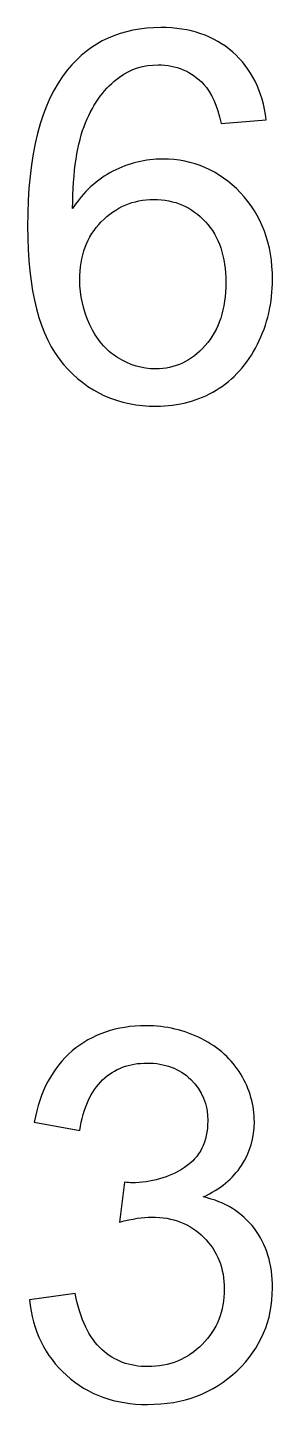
# Model space of a CAD drawing. Header units: millimetres. Extents: x -489 to 489, y -241 to 468.
# Drawn here: x -320.15 to -314.14, y -236.63 to -202.88 of the extents above; entities that cross this region are included whole.
import ezdxf

# ---------------------------------------------------------------- set-up
doc = ezdxf.new("R2010")
doc.units = ezdxf.units.MM
doc.header["$MEASUREMENT"] = 0
doc.layers.add('Layer 1', color=7, linetype='Continuous')

msp = doc.modelspace()

# ---------------------------------------------------------------- linework, layer by layer
at = {"layer": 'Layer 1', "color": 250}
for points, knots in [([(-314.2939, -205.1394), (-314.2939, -205.1394), (-315.3988, -205.2283), (-315.3988, -205.2283), (-315.3988, -205.2283), (-315.4983, -204.7901), (-315.6401, -204.4705), (-315.8242, -204.2716), (-315.8242, -204.2716), (-316.1269, -203.9519), (-316.5016, -203.7932), (-316.9461, -203.7932), (-316.9461, -203.7932), (-317.3038, -203.7932), (-317.6213, -203.8927), (-317.8943, -204.0916), (-317.8943, -204.0916), (-318.2457, -204.3478), (-318.5209, -204.7203), (-318.7262, -205.2114), (-318.7262, -205.2114), (-318.9294, -205.7045), (-319.0352, -206.4052), (-319.0437, -207.3132), (-319.0437, -207.3132), (-318.7749, -206.9047), (-318.4447, -206.5999), (-318.0552, -206.403), (-318.0552, -206.403), (-317.6657, -206.2041), (-317.2593, -206.1046), (-316.8318, -206.1046), (-316.8318, -206.1046), (-316.0867, -206.1046), (-315.4517, -206.3798), (-314.9268, -206.928), (-314.9268, -206.928), (-314.404, -207.4762), (-314.1415, -208.1832), (-314.1415, -209.0531), (-314.1415, -209.0531), (-314.1415, -209.6246), (-314.2643, -210.1538), (-314.5098, -210.6448), (-314.5098, -210.6448), (-314.7574, -211.1359), (-315.094, -211.5106), (-315.5258, -211.7709), (-315.5258, -211.7709), (-315.9555, -212.0313), (-316.4444, -212.1625), (-316.9905, -212.1625), (-316.9905, -212.1625), (-317.9197, -212.1625), (-318.6796, -211.8196), (-319.2681, -211.1359), (-319.2681, -211.1359), (-319.8544, -210.4522), (-320.1486, -209.324), (-320.1486, -207.7535), (-320.1486, -207.7535), (-320.1486, -205.9966), (-319.8226, -204.7182), (-319.1728, -203.9202), (-319.1728, -203.9202), (-318.6055, -203.2259), (-317.8414, -202.8788), (-316.8783, -202.8788), (-316.8783, -202.8788), (-316.1629, -202.8788), (-315.5745, -203.0799), (-315.1173, -203.4799), (-315.1173, -203.4799), (-314.6601, -203.88), (-314.3849, -204.4324), (-314.2939, -205.1394)], [0, 0, 0, 0, 0.05, 0.05, 0.05, 0.05, 0.1, 0.1, 0.1, 0.1, 0.15, 0.15, 0.15, 0.15, 0.2, 0.2, 0.2, 0.2, 0.25, 0.25, 0.25, 0.25, 0.3, 0.3, 0.3, 0.3, 0.35, 0.35, 0.35, 0.35, 0.4, 0.4, 0.4, 0.4, 0.45, 0.45, 0.45, 0.45, 0.5, 0.5, 0.5, 0.5, 0.55, 0.55, 0.55, 0.55, 0.6, 0.6, 0.6, 0.6, 0.65, 0.65, 0.65, 0.65, 0.7, 0.7, 0.7, 0.7, 0.75, 0.75, 0.75, 0.75, 0.8, 0.8, 0.8, 0.8, 0.85, 0.85, 0.85, 0.85, 0.9, 0.9, 0.9, 0.9, 1, 1, 1, 1]), ([(-318.8659, -209.0637), (-318.8659, -209.4489), (-318.7833, -209.8172), (-318.6204, -210.1686), (-318.6204, -210.1686), (-318.4574, -210.52), (-318.2288, -210.7867), (-317.9388, -210.9708), (-317.9388, -210.9708), (-317.6467, -211.155), (-317.3377, -211.2481), (-317.0096, -211.2481), (-317.0096, -211.2481), (-316.5333, -211.2481), (-316.1269, -211.0576), (-315.7904, -210.6766), (-315.7904, -210.6766), (-315.4538, -210.2956), (-315.2845, -209.7791), (-315.2845, -209.1251), (-315.2845, -209.1251), (-315.2845, -208.4964), (-315.4517, -208.0011), (-315.784, -207.6392), (-315.784, -207.6392), (-316.1163, -207.2772), (-316.5397, -207.0952), (-317.054, -207.0952), (-317.054, -207.0952), (-317.5578, -207.0952), (-317.9875, -207.2772), (-318.3388, -207.6392), (-318.3388, -207.6392), (-318.6902, -208.0011), (-318.8659, -208.4753), (-318.8659, -209.0637)], [0, 0, 0, 0, 0.1, 0.1, 0.1, 0.1, 0.2, 0.2, 0.2, 0.2, 0.3, 0.3, 0.3, 0.3, 0.4, 0.4, 0.4, 0.4, 0.5, 0.5, 0.5, 0.5, 0.6, 0.6, 0.6, 0.6, 0.7, 0.7, 0.7, 0.7, 0.8, 0.8, 0.8, 0.8, 1, 1, 1, 1]), ([(-320.0978, -234.0693), (-320.0978, -234.0693), (-318.9802, -233.9169), (-318.9802, -233.9169), (-318.9802, -233.9169), (-318.8511, -234.5519), (-318.6352, -235.0091), (-318.3283, -235.2885), (-318.3283, -235.2885), (-318.0213, -235.5679), (-317.6446, -235.7076), (-317.198, -235.7076), (-317.198, -235.7076), (-316.6688, -235.7076), (-316.2222, -235.5256), (-315.8623, -235.1615), (-315.8623, -235.1615), (-315.5025, -234.7974), (-315.3226, -234.3466), (-315.3226, -233.8089), (-315.3226, -233.8089), (-315.3226, -233.2967), (-315.4898, -232.8734), (-315.8264, -232.5389), (-315.8264, -232.5389), (-316.1608, -232.2066), (-316.5862, -232.0394), (-317.1048, -232.0394), (-317.1048, -232.0394), (-317.3165, -232.0394), (-317.579, -232.0817), (-317.8943, -232.1643), (-317.8943, -232.1643), (-317.8943, -232.1643), (-317.7695, -231.1864), (-317.7695, -231.1864), (-317.7695, -231.1864), (-317.6954, -231.1949), (-317.634, -231.1991), (-317.5895, -231.1991), (-317.5895, -231.1991), (-317.1112, -231.1991), (-316.6836, -231.0742), (-316.3005, -230.8266), (-316.3005, -230.8266), (-315.9195, -230.5789), (-315.729, -230.1979), (-315.729, -229.6836), (-315.729, -229.6836), (-315.729, -229.275), (-315.8687, -228.9364), (-316.146, -228.6676), (-316.146, -228.6676), (-316.4233, -228.3987), (-316.781, -228.2654), (-317.2191, -228.2654), (-317.2191, -228.2654), (-317.6552, -228.2654), (-318.0171, -228.403), (-318.3071, -228.6781), (-318.3071, -228.6781), (-318.5971, -228.9533), (-318.7833, -229.3661), (-318.8659, -229.9164), (-318.8659, -229.9164), (-318.8659, -229.9164), (-319.9835, -229.7132), (-319.9835, -229.7132), (-319.9835, -229.7132), (-319.8459, -228.9639), (-319.5369, -228.3818), (-319.0522, -227.9691), (-319.0522, -227.9691), (-318.5696, -227.5563), (-317.9663, -227.351), (-317.2466, -227.351), (-317.2466, -227.351), (-316.7513, -227.351), (-316.2941, -227.4568), (-315.8772, -227.6706), (-315.8772, -227.6706), (-315.4581, -227.8823), (-315.1384, -228.1723), (-314.9183, -228.5384), (-314.9183, -228.5384), (-314.6961, -228.9067), (-314.586, -229.2962), (-314.586, -229.709), (-314.586, -229.709), (-314.586, -230.1005), (-314.6918, -230.4561), (-314.9014, -230.7779), (-314.9014, -230.7779), (-315.113, -231.0996), (-315.4263, -231.3557), (-315.8391, -231.5462), (-315.8391, -231.5462), (-315.3014, -231.669), (-314.8844, -231.9272), (-314.586, -232.3188), (-314.586, -232.3188), (-314.2897, -232.7083), (-314.1415, -233.1993), (-314.1415, -233.7857), (-314.1415, -233.7857), (-314.1415, -234.5794), (-314.4315, -235.2546), (-315.0093, -235.8071), (-315.0093, -235.8071), (-315.5893, -236.3595), (-316.3217, -236.6347), (-317.2064, -236.6347), (-317.2064, -236.6347), (-318.0044, -236.6347), (-318.6669, -236.3955), (-319.194, -235.9193), (-319.194, -235.9193), (-319.7231, -235.443), (-320.0237, -234.8271), (-320.0978, -234.0693)], [0, 0, 0, 0, 0.0322581, 0.0322581, 0.0322581, 0.0322581, 0.0645161, 0.0645161, 0.0645161, 0.0645161, 0.0967742, 0.0967742, 0.0967742, 0.0967742, 0.1290323, 0.1290323, 0.1290323, 0.1290323, 0.1612903, 0.1612903, 0.1612903, 0.1612903, 0.1935484, 0.1935484, 0.1935484, 0.1935484, 0.2258065, 0.2258065, 0.2258065, 0.2258065, 0.2580645, 0.2580645, 0.2580645, 0.2580645, 0.2903226, 0.2903226, 0.2903226, 0.2903226, 0.3225806, 0.3225806, 0.3225806, 0.3225806, 0.3548387, 0.3548387, 0.3548387, 0.3548387, 0.3870968, 0.3870968, 0.3870968, 0.3870968, 0.4193548, 0.4193548, 0.4193548, 0.4193548, 0.4516129, 0.4516129, 0.4516129, 0.4516129, 0.483871, 0.483871, 0.483871, 0.483871, 0.516129, 0.516129, 0.516129, 0.516129, 0.5483871, 0.5483871, 0.5483871, 0.5483871, 0.5806452, 0.5806452, 0.5806452, 0.5806452, 0.6129032, 0.6129032, 0.6129032, 0.6129032, 0.6451613, 0.6451613, 0.6451613, 0.6451613, 0.6774194, 0.6774194, 0.6774194, 0.6774194, 0.7096774, 0.7096774, 0.7096774, 0.7096774, 0.7419355, 0.7419355, 0.7419355, 0.7419355, 0.7741935, 0.7741935, 0.7741935, 0.7741935, 0.8064516, 0.8064516, 0.8064516, 0.8064516, 0.8387097, 0.8387097, 0.8387097, 0.8387097, 0.8709677, 0.8709677, 0.8709677, 0.8709677, 0.9032258, 0.9032258, 0.9032258, 0.9032258, 0.9354839, 0.9354839, 0.9354839, 0.9354839, 1, 1, 1, 1])]:
    msp.add_open_spline(points, degree=3, knots=knots, dxfattribs=at)
at = {"layer": 'Layer 1', "color": 250, "lineweight": 9}
for points, knots in [([(-314.2939, -205.1394), (-314.2939, -205.1394), (-315.3988, -205.2283), (-315.3988, -205.2283), (-315.3988, -205.2283), (-315.4983, -204.7901), (-315.6401, -204.4705), (-315.8242, -204.2716), (-315.8242, -204.2716), (-316.1269, -203.9519), (-316.5016, -203.7932), (-316.9461, -203.7932), (-316.9461, -203.7932), (-317.3038, -203.7932), (-317.6213, -203.8927), (-317.8943, -204.0916), (-317.8943, -204.0916), (-318.2457, -204.3478), (-318.5209, -204.7203), (-318.7262, -205.2114), (-318.7262, -205.2114), (-318.9294, -205.7045), (-319.0352, -206.4052), (-319.0437, -207.3132), (-319.0437, -207.3132), (-318.7749, -206.9047), (-318.4447, -206.5999), (-318.0552, -206.403), (-318.0552, -206.403), (-317.6657, -206.2041), (-317.2593, -206.1046), (-316.8318, -206.1046), (-316.8318, -206.1046), (-316.0867, -206.1046), (-315.4517, -206.3798), (-314.9268, -206.928), (-314.9268, -206.928), (-314.404, -207.4762), (-314.1415, -208.1832), (-314.1415, -209.0531), (-314.1415, -209.0531), (-314.1415, -209.6246), (-314.2643, -210.1538), (-314.5098, -210.6448), (-314.5098, -210.6448), (-314.7574, -211.1359), (-315.094, -211.5106), (-315.5258, -211.7709), (-315.5258, -211.7709), (-315.9555, -212.0313), (-316.4444, -212.1625), (-316.9905, -212.1625), (-316.9905, -212.1625), (-317.9197, -212.1625), (-318.6796, -211.8196), (-319.2681, -211.1359), (-319.2681, -211.1359), (-319.8544, -210.4522), (-320.1486, -209.324), (-320.1486, -207.7535), (-320.1486, -207.7535), (-320.1486, -205.9966), (-319.8226, -204.7182), (-319.1728, -203.9202), (-319.1728, -203.9202), (-318.6055, -203.2259), (-317.8414, -202.8788), (-316.8783, -202.8788), (-316.8783, -202.8788), (-316.1629, -202.8788), (-315.5745, -203.0799), (-315.1173, -203.4799), (-315.1173, -203.4799), (-314.6601, -203.88), (-314.3849, -204.4324), (-314.2939, -205.1394)], [0, 0, 0, 0, 0.05, 0.05, 0.05, 0.05, 0.1, 0.1, 0.1, 0.1, 0.15, 0.15, 0.15, 0.15, 0.2, 0.2, 0.2, 0.2, 0.25, 0.25, 0.25, 0.25, 0.3, 0.3, 0.3, 0.3, 0.35, 0.35, 0.35, 0.35, 0.4, 0.4, 0.4, 0.4, 0.45, 0.45, 0.45, 0.45, 0.5, 0.5, 0.5, 0.5, 0.55, 0.55, 0.55, 0.55, 0.6, 0.6, 0.6, 0.6, 0.65, 0.65, 0.65, 0.65, 0.7, 0.7, 0.7, 0.7, 0.75, 0.75, 0.75, 0.75, 0.8, 0.8, 0.8, 0.8, 0.85, 0.85, 0.85, 0.85, 0.9, 0.9, 0.9, 0.9, 1, 1, 1, 1]), ([(-318.8659, -209.0637), (-318.8659, -209.4489), (-318.7833, -209.8172), (-318.6204, -210.1686), (-318.6204, -210.1686), (-318.4574, -210.52), (-318.2288, -210.7867), (-317.9388, -210.9708), (-317.9388, -210.9708), (-317.6467, -211.155), (-317.3377, -211.2481), (-317.0096, -211.2481), (-317.0096, -211.2481), (-316.5333, -211.2481), (-316.1269, -211.0576), (-315.7904, -210.6766), (-315.7904, -210.6766), (-315.4538, -210.2956), (-315.2845, -209.7791), (-315.2845, -209.1251), (-315.2845, -209.1251), (-315.2845, -208.4964), (-315.4517, -208.0011), (-315.784, -207.6392), (-315.784, -207.6392), (-316.1163, -207.2772), (-316.5397, -207.0952), (-317.054, -207.0952), (-317.054, -207.0952), (-317.5578, -207.0952), (-317.9875, -207.2772), (-318.3388, -207.6392), (-318.3388, -207.6392), (-318.6902, -208.0011), (-318.8659, -208.4753), (-318.8659, -209.0637)], [0, 0, 0, 0, 0.1, 0.1, 0.1, 0.1, 0.2, 0.2, 0.2, 0.2, 0.3, 0.3, 0.3, 0.3, 0.4, 0.4, 0.4, 0.4, 0.5, 0.5, 0.5, 0.5, 0.6, 0.6, 0.6, 0.6, 0.7, 0.7, 0.7, 0.7, 0.8, 0.8, 0.8, 0.8, 1, 1, 1, 1]), ([(-320.0978, -234.0693), (-320.0978, -234.0693), (-318.9802, -233.9169), (-318.9802, -233.9169), (-318.9802, -233.9169), (-318.8511, -234.5519), (-318.6352, -235.0091), (-318.3283, -235.2885), (-318.3283, -235.2885), (-318.0213, -235.5679), (-317.6446, -235.7076), (-317.198, -235.7076), (-317.198, -235.7076), (-316.6688, -235.7076), (-316.2222, -235.5256), (-315.8623, -235.1615), (-315.8623, -235.1615), (-315.5025, -234.7974), (-315.3226, -234.3466), (-315.3226, -233.8089), (-315.3226, -233.8089), (-315.3226, -233.2967), (-315.4898, -232.8734), (-315.8264, -232.5389), (-315.8264, -232.5389), (-316.1608, -232.2066), (-316.5862, -232.0394), (-317.1048, -232.0394), (-317.1048, -232.0394), (-317.3165, -232.0394), (-317.579, -232.0817), (-317.8943, -232.1643), (-317.8943, -232.1643), (-317.8943, -232.1643), (-317.7695, -231.1864), (-317.7695, -231.1864), (-317.7695, -231.1864), (-317.6954, -231.1949), (-317.634, -231.1991), (-317.5895, -231.1991), (-317.5895, -231.1991), (-317.1112, -231.1991), (-316.6836, -231.0742), (-316.3005, -230.8266), (-316.3005, -230.8266), (-315.9195, -230.5789), (-315.729, -230.1979), (-315.729, -229.6836), (-315.729, -229.6836), (-315.729, -229.275), (-315.8687, -228.9364), (-316.146, -228.6676), (-316.146, -228.6676), (-316.4233, -228.3987), (-316.781, -228.2654), (-317.2191, -228.2654), (-317.2191, -228.2654), (-317.6552, -228.2654), (-318.0171, -228.403), (-318.3071, -228.6781), (-318.3071, -228.6781), (-318.5971, -228.9533), (-318.7833, -229.3661), (-318.8659, -229.9164), (-318.8659, -229.9164), (-318.8659, -229.9164), (-319.9835, -229.7132), (-319.9835, -229.7132), (-319.9835, -229.7132), (-319.8459, -228.9639), (-319.5369, -228.3818), (-319.0522, -227.9691), (-319.0522, -227.9691), (-318.5696, -227.5563), (-317.9663, -227.351), (-317.2466, -227.351), (-317.2466, -227.351), (-316.7513, -227.351), (-316.2941, -227.4568), (-315.8772, -227.6706), (-315.8772, -227.6706), (-315.4581, -227.8823), (-315.1384, -228.1723), (-314.9183, -228.5384), (-314.9183, -228.5384), (-314.6961, -228.9067), (-314.586, -229.2962), (-314.586, -229.709), (-314.586, -229.709), (-314.586, -230.1005), (-314.6918, -230.4561), (-314.9014, -230.7779), (-314.9014, -230.7779), (-315.113, -231.0996), (-315.4263, -231.3557), (-315.8391, -231.5462), (-315.8391, -231.5462), (-315.3014, -231.669), (-314.8844, -231.9272), (-314.586, -232.3188), (-314.586, -232.3188), (-314.2897, -232.7083), (-314.1415, -233.1993), (-314.1415, -233.7857), (-314.1415, -233.7857), (-314.1415, -234.5794), (-314.4315, -235.2546), (-315.0093, -235.8071), (-315.0093, -235.8071), (-315.5893, -236.3595), (-316.3217, -236.6347), (-317.2064, -236.6347), (-317.2064, -236.6347), (-318.0044, -236.6347), (-318.6669, -236.3955), (-319.194, -235.9193), (-319.194, -235.9193), (-319.7231, -235.443), (-320.0237, -234.8271), (-320.0978, -234.0693)], [0, 0, 0, 0, 0.0322581, 0.0322581, 0.0322581, 0.0322581, 0.0645161, 0.0645161, 0.0645161, 0.0645161, 0.0967742, 0.0967742, 0.0967742, 0.0967742, 0.1290323, 0.1290323, 0.1290323, 0.1290323, 0.1612903, 0.1612903, 0.1612903, 0.1612903, 0.1935484, 0.1935484, 0.1935484, 0.1935484, 0.2258065, 0.2258065, 0.2258065, 0.2258065, 0.2580645, 0.2580645, 0.2580645, 0.2580645, 0.2903226, 0.2903226, 0.2903226, 0.2903226, 0.3225806, 0.3225806, 0.3225806, 0.3225806, 0.3548387, 0.3548387, 0.3548387, 0.3548387, 0.3870968, 0.3870968, 0.3870968, 0.3870968, 0.4193548, 0.4193548, 0.4193548, 0.4193548, 0.4516129, 0.4516129, 0.4516129, 0.4516129, 0.483871, 0.483871, 0.483871, 0.483871, 0.516129, 0.516129, 0.516129, 0.516129, 0.5483871, 0.5483871, 0.5483871, 0.5483871, 0.5806452, 0.5806452, 0.5806452, 0.5806452, 0.6129032, 0.6129032, 0.6129032, 0.6129032, 0.6451613, 0.6451613, 0.6451613, 0.6451613, 0.6774194, 0.6774194, 0.6774194, 0.6774194, 0.7096774, 0.7096774, 0.7096774, 0.7096774, 0.7419355, 0.7419355, 0.7419355, 0.7419355, 0.7741935, 0.7741935, 0.7741935, 0.7741935, 0.8064516, 0.8064516, 0.8064516, 0.8064516, 0.8387097, 0.8387097, 0.8387097, 0.8387097, 0.8709677, 0.8709677, 0.8709677, 0.8709677, 0.9032258, 0.9032258, 0.9032258, 0.9032258, 0.9354839, 0.9354839, 0.9354839, 0.9354839, 1, 1, 1, 1])]:
    msp.add_open_spline(points, degree=3, knots=knots, dxfattribs=at)

doc.saveas('drawing.dxf')
